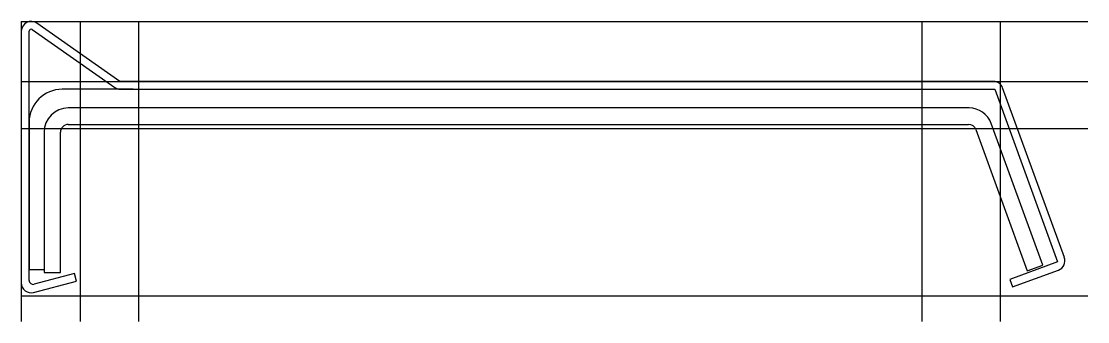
# Model space of a CAD drawing. Extents: x -30 to 243, y -49 to 27.
import ezdxf

# ---------------------------------------------------------------- set-up
doc = ezdxf.new("R2010")
doc.units = 0
doc.layers.get('0').update_dxf_attribs({"linetype": 'CONTINUOUS'})

msp = doc.modelspace()

# ---------------------------------------------------------------- linework, layer by layer
at = {"linetype": 'CONTINUOUS'}
for p, q in [((-29.59, 27.3), (242.73, 27.3)), ((-29.59, 27.3), (-29.59, -49.31)), ((-14.59, 27.3), (-14.59, -49.31)), ((0.41, -49.31), (0.41, 27.3)), ((200.41, 27.3), (200.41, -49.31)), ((220.41, 27.3), (220.41, -49.31)), ((-29.59, 24.8), (-29.59, -39.44)), ((-27.59, -38.79), (-27.59, 24.8)), ((-26.8, 25.21), (-5.73, 10.45)), ((-4.45, 12), (-25.65, 26.85)), ((-29.59, 12), (242.73, 12)), ((218.71, 12), (-4.45, 12)), ((-1, 10), (-19.13, 10)), ((-4.31, 10), (219.01, 10)), ((219.01, 10), (235.06, -34.09)), ((236.77, -32.93), (221.01, 10.35)), ((212.45, 5.2), (-17.59, 5.2)), ((-29.59, 0), (242.73, 0)), ((-27.59, 1.54), (-27.59, -36.02)), ((-17.59, 1), (212.31, 1)), ((231.24, -34.87), (218.09, 1.25)), ((-23.79, -1), (-23.79, -36.73)), ((-19.59, -36.73), (-19.59, -1)), ((214.19, -0.32), (227.29, -36.31)), ((235.06, -34.09), (222.84, -38.54)), ((227.29, -36.31), (231.24, -34.87)), ((-27.59, -36.02), (-23.79, -36.02)), ((-16.05, -37), (-26.33, -39.76)), ((-23.79, -36.73), (-19.59, -36.73)), ((-15.54, -38.94), (-16.05, -37)), ((223.53, -40.41), (235.28, -36.14)), ((-26.44, -41.86), (-15.54, -38.94)), ((222.84, -38.54), (223.53, -40.41)), ((-29.59, -42.7), (242.73, -42.7))]:
    msp.add_line(p, q, dxfattribs=at)
for centre, radius, start, end in [((-27.09, 24.81), 2.5, 54.8301, 180.1463), ((-27.09, 24.8), 0.5, 54.5484, 180.309), ((218.66, 9.5), 2.5, 19.8641, 88.8253), ((-19.13, 1.54), 8.46, 90, 180), ((-4.3, 12.5), 2.5, 235.0838, 269.7492), ((-17.59, -1), 6.2, 90, 180), ((212.45, -0.8), 6, 19.9784, 90.0102), ((-17.59, -1), 2, 90, 180), ((212.31, -1), 2, 19.8769, 89.9756), ((234.42, -33.79), 2.5, 290.045, 20.1559), ((-27.09, -39.45), 2.5, 179.8629, 285.0702), ((-26.59, -38.79), 1, 179.7482, 285.0706)]:
    msp.add_arc(centre, radius, start, end, dxfattribs=at)

doc.saveas('drawing.dxf')
